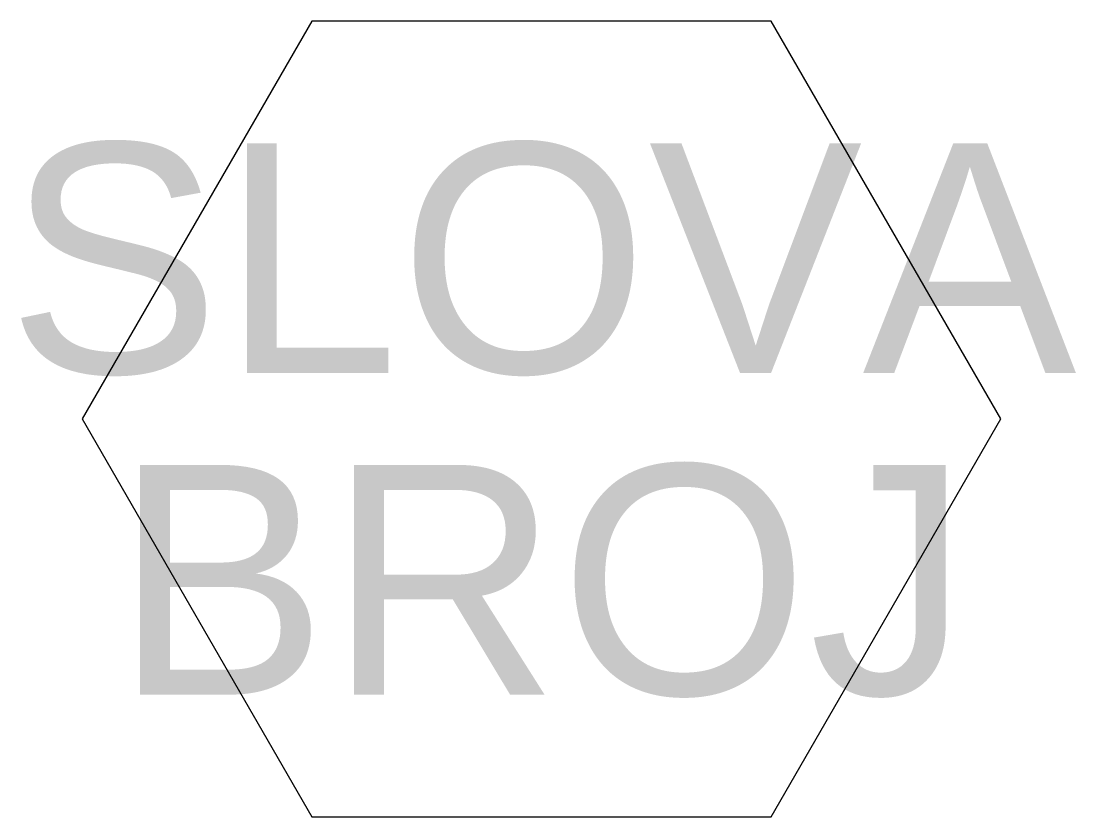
# Model space of a CAD drawing. Extents: x -13.3 to -1.9, y -4.2 to 4.5.
import ezdxf
from ezdxf.enums import TextEntityAlignment as Align

# ---------------------------------------------------------------- set-up
doc = ezdxf.new("R2010")
doc.units = 0
doc.layers.add('TextLayer', color=250, linetype='Continuous')
doc.styles.get("Standard").update_dxf_attribs({"font": 'arial.ttf'})

msp = doc.modelspace()

# ---------------------------------------------------------------- linework, layer by layer
msp.add_lwpolyline([(-10.173, 4.451), (-12.673, 0.121), (-10.173, -4.209), (-5.173, -4.209), (-2.673, 0.121), (-5.173, 4.451)], close=True)

# ---------------------------------------------------------------- texts
at = {"layer": 'TextLayer'}
for tag, text, p in [('SLOVA', 'Slova', (-7.673, 0.621)), ('BROJ', '123', (-7.673, -2.879))]:
    msp.add_attdef(tag, text=text, height=2.5, dxfattribs=at).set_placement(p, align=Align.CENTER)

doc.saveas('drawing.dxf')
